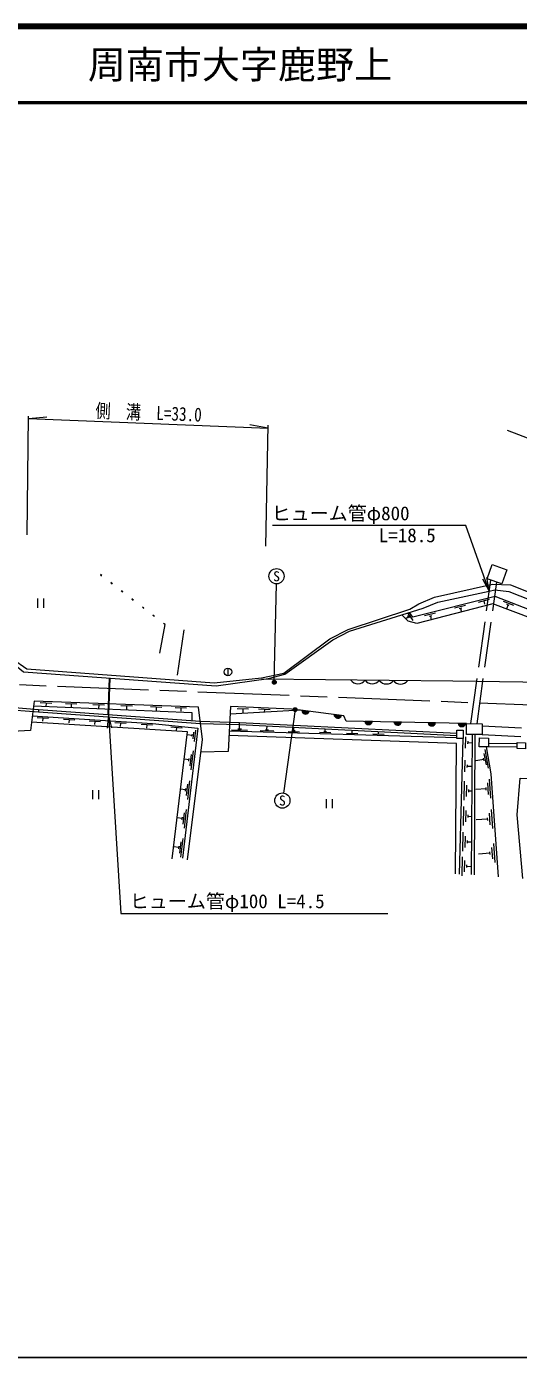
# Model space of a CAD drawing. Units: millimetres at full size, sheet at 1:1000; details may follow other scales. Extents: x 40000 to 680000, y 20000 to 380000.
# Drawn here: x 396972 to 461636, y 205000 to 380000 of the extents above; entities that cross this region are included whole.
import ezdxf
from ezdxf.enums import TextEntityAlignment as Align

# ---------------------------------------------------------------- set-up
doc = ezdxf.new("R2010")
doc.units = ezdxf.units.MM
doc.header["$LTSCALE"] = 1000
for name, pattern in [('CHAIN', [18.5, 12, -1.5, 3.5, -1.5]), ('DASHED', [7.5, 6, -1.5]), ('DOTTED', [1.75, 0.25, -1.5])]:
    doc.linetypes.add(name, pattern=pattern)
for name, color, linetype, lineweight in [('M-BGD', 7, 'Continuous', 13), ('M-BMK', 2, 'CHAIN', 13), ('M-STR-HTXT', 7, 'Continuous', 13), ('M-STR-STRC', 7, 'Continuous', 13), ('M-TTL', 2, 'Continuous', 140), ('M-TTL-BAND', 7, 'Continuous', 25), ('M-TTL-LINE', 7, 'Continuous', 50)]:
    doc.layers.add(name, color=color, linetype=linetype, lineweight=lineweight)
doc.layers.add('M-TTL-TXT', color=7, linetype='Continuous')
doc.styles.add('ＭＳ ゴシック', font='')
doc.styles.get('ＭＳ ゴシック').set_extended_font_data('MS Gothic')

# ---------------------------------------------------------------- blocks, each defined once
blk = doc.blocks.new('open_arrow')
at = {"color": 0, "linetype": 'Continuous', "lineweight": -2}
blk.add_lwpolyline([(7.5, 1.25), (0, 0), (7.5, -1.25)], dxfattribs=at)

msp = doc.modelspace()

# ---------------------------------------------------------------- hatches: boundary and pattern name
at = {"layer": 'M-BGD'}
for points in [[(434140, 289942, -0.82183), (433158, 290068)], [(438375, 289399, -0.82183), (437392, 289525)], [(442433, 288610, -0.82183), (441442, 288631)], [(446257, 288527, -0.82183), (445266, 288549)], [(450747, 288431, -0.82183), (449757, 288452)], [(454705, 288346, -0.82183), (453714, 288367)]]:
    msp.add_hatch(color=256, dxfattribs=at).paths.add_polyline_path(points)
at = {"layer": 'M-STR-HTXT'}
for points in [[(429722, 293947, -1), (429358, 293604, -1)], [(432069, 290033, -1), (432471, 290330, -1)]]:
    msp.add_hatch(color=256, dxfattribs=at).paths.add_polyline_path(points)

# ---------------------------------------------------------------- linework, layer by layer
at = {"layer": 'M-BGD', "linetype": 'DOTTED'}
for q in [(406599, 308021), (406667, 307884)]:
    msp.add_line((415169, 301356), q, dxfattribs=at)
at = {"layer": 'M-BGD', "linetype": 'DASHED'}
for p, q in [((455390, 288338), (458016, 307223)), ((456196, 288330), (458785, 306950)), ((407697, 289551), (407878, 294337)), ((407797, 289544), (407978, 294330)), ((393846, 290581), (398548, 290209)), ((393846, 290260), (398525, 289910)), ((419799, 288680), (424973, 288510)), ((419837, 288378), (424961, 288210)), ((456877, 288034), (462034, 287766)), ((456866, 286933), (461977, 286667))]:
    msp.add_line(p, q, dxfattribs=at)
at = {"layer": 'M-BGD'}
for p, q in [((398403, 304776), (398403, 303576)), ((399203, 304776), (399203, 303576)), ((457802, 304651), (456347, 304285)), ((447822, 301919), (447106, 302889)), ((450736, 302874), (449282, 302508)), ((454696, 303870), (453241, 303504)), ((454189, 303526), (453850, 303440)), ((454020, 303483), (454138, 303014)), ((457075, 304468), (457177, 304060)), ((461058, 303868), (459660, 304410)), ((460283, 303943), (460079, 303415)), ((460446, 303880), (460120, 304006)), ((414480, 297621), (415169, 301356)), ((447208, 302398), (446832, 302120)), ((447312, 302257), (447104, 302539)), ((450230, 302530), (449891, 302444)), ((450060, 302487), (450187, 301984)), ((416809, 294710), (417669, 300696)), ((423447, 295644), (423447, 294644)), ((400274, 291004), (398775, 291058)), ((399524, 291031), (399509, 290611)), ((403582, 290884), (402083, 290938)), ((402833, 290911), (402817, 290491)), ((407196, 290752), (405697, 290807)), ((406447, 290779), (406431, 290360)), ((410877, 290618), (409378, 290673)), ((410127, 290646), (410112, 290226)), ((414756, 290477), (413257, 290532)), ((414007, 290504), (413992, 290085)), ((399839, 289024), (398342, 289123)), ((398525, 289910), (419837, 288378)), ((398548, 290209), (398526, 289910)), ((398547, 290209), (419799, 288680)), ((399090, 289073), (399063, 288654)), ((403319, 288796), (401822, 288894)), ((402570, 288845), (402543, 288426)), ((417994, 290359), (416495, 290414)), ((417245, 290387), (417230, 289967)), ((426158, 290234), (424659, 290303)), ((425408, 290268), (425383, 289729)), ((428981, 290162), (427483, 290232)), ((428232, 290197), (428215, 289841)), ((434140, 289942), (433158, 290068)), ((438375, 289399), (437392, 289525)), ((406683, 288575), (405186, 288674)), ((405935, 288625), (405907, 288205)), ((410047, 288355), (408551, 288453)), ((409299, 288404), (409271, 287985)), ((413521, 288127), (412024, 288225)), ((412773, 288176), (412745, 287757)), ((417422, 287734), (415930, 287884)), ((416676, 287809), (416634, 287391)), ((418885, 286323), (418975, 287218)), ((419064, 286003), (419214, 287496)), ((423607, 287392), (453524, 286533)), ((423916, 287534), (426015, 287473)), ((424725, 287660), (425215, 287646)), ((424961, 288210), (424973, 288510)), ((424961, 288210), (453525, 286784)), ((424970, 287653), (424986, 288209)), ((424973, 288510), (453526, 287084)), ((427672, 287426), (429471, 287374)), ((428366, 287556), (428786, 287544)), ((428576, 287550), (428590, 288029)), ((431347, 287320), (432846, 287277)), ((431926, 287454), (432276, 287443)), ((432101, 287448), (432112, 287853)), ((435480, 287201), (436979, 287158)), ((436059, 287335), (436409, 287325)), ((436234, 287330), (436243, 287647)), ((439018, 287100), (440517, 287057)), ((439768, 287078), (439776, 287378)), ((442433, 288610), (441442, 288631)), ((442476, 287000), (443976, 286957)), ((443226, 286979), (443235, 287279)), ((446257, 288527), (445266, 288549)), ((450747, 288431), (449757, 288452)), ((454705, 288346), (453714, 288367)), ((418721, 286791), (418064, 286857)), ((418711, 286687), (418732, 286896)), ((453888, 268530), (454380, 286372)), ((454686, 286596), (454645, 285096)), ((454970, 286013), (454960, 285663)), ((454965, 285838), (455547, 285822)), ((455555, 286910), (455421, 268481)), ((455870, 268476), (455940, 286906)), ((457694, 285313), (461462, 285275)), ((457699, 285763), (461467, 285725)), ((418344, 283570), (417683, 283647)), ((418324, 283396), (418365, 283744)), ((418466, 282801), (418640, 284291)), ((418616, 282280), (418907, 284763)), ((454601, 283523), (454560, 282023)), ((457086, 283619), (456053, 283432)), ((457118, 283447), (457055, 283792)), ((457427, 282919), (457159, 284395)), ((457723, 282464), (457277, 284924)), ((454885, 282940), (454876, 282590)), ((454880, 282765), (455525, 282747)), ((418006, 278869), (418180, 280358)), ((418156, 278347), (418447, 280831)), ((454525, 280761), (454456, 278262)), ((454811, 280253), (454770, 278754)), ((457717, 279039), (457610, 280535)), ((458022, 278560), (457844, 281053)), ((405615, 279603), (405615, 278403)), ((406415, 279603), (406415, 278403)), ((417884, 279638), (417216, 279716)), ((417864, 279464), (417905, 279812)), ((436341, 278416), (436341, 277216)), ((437141, 278416), (437141, 277216)), ((455095, 279670), (455086, 279320)), ((455090, 279495), (455501, 279484)), ((457395, 279768), (456048, 279672)), ((457407, 279593), (457382, 279942)), ((417565, 275106), (417740, 276596)), ((417716, 274585), (418007, 277068)), ((454433, 277425), (454364, 274926)), ((454719, 276917), (454678, 275418)), ((457942, 275048), (457835, 276545)), ((458277, 274571), (458099, 277065)), ((417444, 275876), (416770, 275954)), ((417424, 275702), (417464, 276049)), ((455003, 276334), (454994, 275984)), ((454998, 276159), (455477, 276146)), ((457590, 275775), (456093, 275668)), ((457602, 275600), (457577, 275950)), ((417269, 270769), (417560, 273252)), ((454340, 274065), (454272, 271566)), ((454627, 273557), (454585, 272058)), ((416998, 272059), (416318, 272139)), ((416977, 271886), (417018, 272233)), ((417119, 271290), (417293, 272780)), ((454911, 272974), (454901, 272624)), ((454906, 272799), (455452, 272784)), ((457910, 271291), (456414, 271184)), ((457923, 271116), (457898, 271465)), ((458263, 270564), (458156, 272060)), ((458598, 270087), (458419, 272580)), ((454252, 270842), (454183, 268343)), ((454538, 270334), (454496, 268835)), ((454822, 269751), (454812, 269401)), ((454817, 269576), (455429, 269559))]:
    msp.add_line(p, q, dxfattribs=at)
for points in [[(460164, 326914), (507225, 308903), (544714, 290975), (565612, 274718)], [(373598, 310118), (377077, 307490), (384283, 305333), (386796, 304003), (389201, 302316), (391715, 300134), (393949, 297764), (394901, 296495), (396560, 295153), (421897, 293326), (428774, 294288), (430918, 294825), (437257, 299380), (439428, 300509), (449132, 303517), (451052, 304292), (457815, 305781), (458537, 305940), (460372, 305703), (475614, 299706), (483442, 296662), (486263, 295285), (487841, 293532)], [(373939, 310444), (377355, 307886), (384204, 305785), (386640, 304506), (389152, 302851), (391575, 300826), (393986, 298291), (395106, 296849), (396995, 295533), (421647, 293686), (427875, 294380), (430789, 294991), (436854, 299509), (439274, 300719), (447384, 303383), (448568, 304114), (450614, 304954), (458235, 306697), (460607, 306587), (482530, 297887), (486873, 295830), (488928, 293530)], [(482527, 295781), (458564, 305059), (447770, 302344), (447318, 302955)], [(482356, 294972), (478958, 296290), (458279, 304095), (448297, 301491), (447137, 301825), (446294, 302637)], [(418143, 270414), (420106, 286244), (419568, 290512), (397962, 291298), (397467, 287450), (394337, 287278), (393846, 289696), (393846, 291894), (374573, 292628), (374419, 288592), (371675, 288499), (371414, 290338), (370401, 290010), (369421, 287058), (366465, 287597), (367588, 290430), (367493, 292630), (342927, 293755), (339926, 294698), (320047, 295584), (319429, 286856), (315148, 286938)], [(488928, 293530), (480618, 293544), (453033, 293945), (427910, 294167)], [(397885, 290702), (418709, 289795), (418716, 288758)], [(432967, 290092), (431801, 290242), (423778, 290614), (423463, 284684), (419856, 284604)], [(397714, 289374), (413504, 288339), (419467, 287740), (417468, 270661)], [(454827, 288343), (438979, 288684), (438667, 289361), (432967, 290092), (423724, 289604)], [(416129, 270547), (418113, 287277), (397608, 288550)], [(453377, 268575), (453511, 285713), (423574, 286786)], [(459033, 268203), (458065, 281757), (457424, 285288)], [(462210, 267996), (461467, 276338), (461850, 281183), (465948, 281023), (466197, 283716), (464099, 284403), (468486, 284469), (470112, 284226), (488883, 279711), (487112, 263994)]]:
    msp.add_lwpolyline(points, dxfattribs=at)
for points in [[(458176, 309262), (460119, 308573), (459459, 306711), (457516, 307400)], [(453528, 287473), (454384, 287470), (454380, 286372), (453523, 286376)], [(454827, 288343), (456880, 288323), (456866, 286896), (454813, 286917)], [(456513, 286451), (457705, 286439), (457694, 285285), (456501, 285297)], [(461468, 285844), (462576, 285832), (462568, 285048), (461460, 285059)]]:
    msp.add_lwpolyline(points, close=True, dxfattribs=at)
msp.add_circle((423447, 295144), 500, dxfattribs=at)
for centre, radius, start, end in [((440550, 294749), 1164, 216.07501, 322.91232), ((442419, 294732), 1164, 216.07501, 322.91232), ((444288, 294716), 1164, 216.07501, 322.91232), ((446158, 294699), 1164, 216.07501, 322.91232), ((433661, 290102), 505, 183.86409, 341.52228), ((437896, 289559), 505, 183.86409, 341.52228), ((441939, 288718), 505, 189.9409, 347.59909), ((445764, 288636), 505, 189.9409, 347.59909), ((450254, 288539), 505, 189.9409, 347.59909), ((454212, 288454), 505, 189.9409, 347.59909)]:
    msp.add_arc(centre, radius, start, end, dxfattribs=at)
at = {"layer": 'M-BMK'}
msp.add_lwpolyline([(313838, 297392), (364049, 294731), (463376, 290808), (469622, 290682), (473585, 290573), (476625, 290450), (479099, 290239)], dxfattribs=at)
at = {"layer": 'M-STR-HTXT'}
for p, q in [((397049, 313182), (397204, 328757)), ((397201, 328449), (399643, 328695)), ((397201, 328449), (428724, 327204)), ((428724, 327204), (426308, 327641)), ((428436, 311657), (428731, 327603)), ((429540, 293776), (429814, 306720)), ((432270, 290181), (430740, 279216))]:
    msp.add_line(p, q, dxfattribs=at)
for points in [[(457815, 305781), (454726, 314379), (429313, 314379)], [(407753, 289547), (409380, 263364), (444477, 263364)]]:
    msp.add_lwpolyline(points, dxfattribs=at)
for centre in [(429540, 293776), (432270, 290181)]:
    msp.add_circle(centre, 250, dxfattribs=at)
at = {"layer": 'M-STR-STRC'}
for centre in [(429835, 307720), (430602, 278225)]:
    msp.add_circle(centre, 1000, dxfattribs=at)
at = {"layer": 'M-TTL'}
msp.add_line((680000, 380000), (40000, 380000), dxfattribs=at)
at = {"layer": 'M-TTL-BAND'}
msp.add_line((40000, 205000), (579000, 205000), dxfattribs=at)
at = {"layer": 'M-TTL-LINE'}
msp.add_line((40000, 370000), (680000, 370000), dxfattribs=at)

# ---------------------------------------------------------------- block references
at = {"layer": 'M-STR-HTXT', "xscale": 240, "yscale": 240}
for p, rotation in [((457815, 305781), 109.8), ((407753, 289547), 273.6)]:
    msp.add_blockref('open_arrow', p, dxfattribs=dict(at, rotation=rotation))

# ---------------------------------------------------------------- texts
at = {"layer": 'M-STR-HTXT', "style": 'ＭＳ ゴシック', "width": 0.8}
msp.add_text('側\u3000溝\u3000L=33.0', height=1833, rotation=357.738, dxfattribs=at).set_placement((412960, 327775), align=Align.BOTTOM_CENTER)
at = {"layer": 'M-STR-HTXT', "style": 'ＭＳ ゴシック'}
msp.add_text('ヒューム管φ800', height=1833, dxfattribs=at).set_placement((447328, 314532), align=Align.BOTTOM_RIGHT)
msp.add_text('L=18.5', height=1833, dxfattribs=at).set_placement((450768, 314027), align=Align.TOP_RIGHT)
msp.add_text('ヒューム管φ100 L=4.5', height=1833, dxfattribs=at).set_placement((410545, 263518), align=Align.BOTTOM_LEFT)
at = {"layer": 'M-STR-STRC', "style": 'ＭＳ ゴシック'}
for p in [(429835, 307720), (430602, 278225)]:
    msp.add_text('S', height=1320, dxfattribs=at).set_placement(p, align=Align.MIDDLE_CENTER)
at = {"layer": 'M-TTL-TXT', "style": 'ＭＳ ゴシック'}
msp.add_text('周南市大字鹿野上', height=3666, dxfattribs=at).set_placement((405024, 375000), align=Align.MIDDLE_LEFT)

doc.saveas('drawing.dxf')
